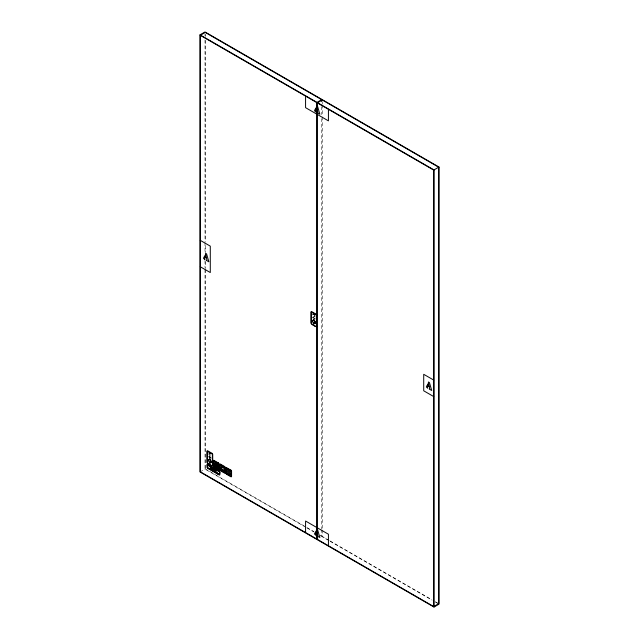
<?xml version="1.0" encoding="UTF-8"?>
<svg xmlns="http://www.w3.org/2000/svg" width="639" height="639" viewBox="0 0 639 639"><rect width="100%" height="100%" fill="white"/><g stroke="black" fill="none" stroke-linecap="round" stroke-linejoin="round"><path stroke-width="0.48" stroke-dasharray="3.19 2.4" d="M200.007 471.957L205.287 468.906L306.193 527.159M307.055 527.654L313.949 531.64M319.987 535.123L321.713 536.121L321.713 530.146M329.181 540.434L322.288 536.448L322.288 529.475M330.043 540.929L431.812 599.686M435.263 601.674L438.705 603.671M306.025 527.399L205.007 469.074L205.007 268.476M306.888 527.894L313.797 531.88M320.706 535.865L329.341 540.858M330.203 541.353L432.084 600.173M435.542 602.17L438.993 604.167M322.288 101.984L322.288 103.981M322.288 104.972L322.288 115.939M322.288 116.929L322.288 528.477M321.713 106.633L321.713 114.613M321.713 118.598L321.713 529.148M205.287 34.434L205.287 36.431M205.287 40.417L205.287 241.71M205.287 245.696L205.287 252.669M205.287 261.639L205.287 268.612M205.287 269.61L205.287 468.906M205.007 33.947L205.007 35.944M205.007 39.938L205.007 241.526M205.007 242.524L205.007 252.509M205.007 260.488L205.007 267.477"/><path stroke-width="0.96" d="M214.464 464.106L214.44 464.817M215.199 465.759L215.495 466.55M214.392 464.593L214.161 463.834L215.631 465.136L215.287 464.777L215.119 466.063L214.4 464.833M218.003 465.911L217.372 464.505L216.741 464.849L217.859 466.015M215.103 465.687L215.327 464.865M217.731 467.101L217.867 466.214M216.613 466.406L216.789 465.791M312.791 314.644L313.094 314.029L314.652 314.907L314.731 316.409L312.711 317.479L314.931 318.757M226.869 469.785L227.164 469.202M226.869 472.021L228.051 469.681M228.93 470.192L227.252 473.491M228.131 474.002L229.808 470.695M229.002 474.505L230.543 471.478M229.88 475.017L230.567 473.659M200.007 34.833L205.007 31.95L438.993 167.043L438.993 604.167L433.993 607.05L200.007 471.957L200.007 34.833L433.993 169.926L433.993 607.05M317.287 539.34L317.287 102.879L322.288 99.988L438.705 167.21L438.705 603.671L433.713 606.555L200.295 471.79L200.295 35.329L205.287 32.445L321.713 99.66L321.713 101.657M321.713 99.66L316.712 102.552L316.712 539.012M200.295 35.329L433.713 170.094L438.993 167.043M312.655 320.347L312 320.73L312.655 321.864M313.198 320.035L313.861 319.66L314.516 320.794L313.861 319.764L313.246 320.115M312.703 320.435L312.096 320.786L312.703 321.84M312.878 320.65L312.367 320.946L312.878 321.824M313.39 320.458L313.861 320.083L314.324 320.994M313.861 323.406L314.324 323.142M314.787 322.871L315.251 322.607M314.372 323.222L313.861 323.518L313.39 322.607M314.835 322.951L315.346 322.663L314.835 321.776M314.468 323.486L313.861 323.837L313.246 322.783L313.861 323.949L314.516 323.566M315.011 323.174L315.618 322.823L315.011 321.76M315.059 323.254L315.714 322.871L315.059 321.736M208.657 459.569L208.002 459.952L208.657 461.086M209.209 459.257L209.864 458.874L210.471 460.04M208.098 460L208.705 459.649M209.249 459.337L209.864 458.986M208.889 459.864L208.378 460.16L208.889 461.046M209.352 459.601L209.864 459.305L210.375 460.192L209.864 459.409L209.4 459.681M208.466 460.216L208.937 459.952M209.864 462.628L210.327 462.364M210.79 462.093L211.253 461.821L210.79 461.023M210.375 462.444L209.864 462.74L209.4 461.821M210.838 462.173L211.349 461.877L210.838 460.991M209.864 463.059L210.471 462.708M211.014 462.388L211.629 462.037M210.519 462.788L209.864 463.163L209.249 461.997M211.062 462.468L211.717 462.093L211.062 460.959M215.511 462.764L217.076 463.515L216.869 464.361L216.014 464.106L215.655 462.9M216.174 464.098L215.535 462.732M216.813 464.896L217.372 464.585M208.721 454.041L209.864 453.402L209.864 457.356M217.723 466.262L216.789 465.575L216.557 466.398L217.196 467.46L217.707 466.198M223.834 467.532L221.03 467.764L223.834 471.231L223.834 467.532L221.03 465.919L221.03 469.617L223.834 471.231M215.183 462.668L214.64 463.443L215.511 464.21L215.343 462.708M214.353 463.946L215 464.114M217.108 467.077L217.579 467.205M215.503 462.7L216.477 463.075M215.599 466.574L216.421 466.877L216.19 465.767L215.263 465.504L215.279 466.166M200.295 240.368L210.287 246.143L210.287 272.534L200.295 266.759M433.713 380.077L423.713 374.302L423.713 390.796L433.713 396.571M208.721 456.701L211.006 458.019M215.335 462.764L214.904 462.62L214.704 463.443L215.471 464.122M215.431 462.868L215.694 463.291M433.713 170.094L433.713 606.555M328.43 109.309L328.43 120.859L305.57 107.664L305.57 96.114M328.43 545.77L328.43 534.228L305.57 521.033L305.57 532.575M316.712 326.186A1.054 0.607 60 0 1 315.97 326.617L311.752 324.181A1.054 0.607 60 0 1 311.001 322.887L311.001 312.072A1.054 0.607 60 0 1 311.752 311.64L315.97 314.076A1.054 0.607 60 0 1 316.712 315.37M207.3 451.374L207.292 462.269C207.723 463.786 211.797 466.566 212.436 465.24L212.372 454.129L207.3 451.374M207.3 464.896L207.675 467.964L219.113 474.577C222.372 471.494 215.367 469.05 213.434 469.489L207.707 464.609L212.963 469.377L207.707 468.075L213.434 469.801L219.161 474.689L213.905 469.921L219.161 471.223L207.3 464.896M213.586 460.935L213.738 466.398L218.61 469.146L218.554 463.491L213.586 460.935M219.872 464.569L220.024 470.032L224.896 472.772L224.84 467.117L219.872 464.569M226.15 468.195L226.31 473.659L231.182 476.406L231.126 470.751L226.174 468.115M311.297 312.151L311.289 323.046C311.712 324.564 315.786 327.344 316.425 326.018L316.369 314.907L311.313 312.072M204.584 258.188L204.935 259.538L204.041 258.811C201.956 258.483 206.349 255.312 205.598 253.332L206.581 253.891L208.865 261.806L206.413 260.4L206.876 259.897L206.509 258.124L204.903 257.197L204.584 258.188M315.586 110.643L315.93 111.993L315.035 111.258C312.95 110.938 317.343 107.759 316.593 105.778L317.575 106.346L319.859 114.261L317.415 112.847L317.871 112.352L317.503 110.571L315.898 109.644L315.586 110.643M315.586 533.908L315.93 535.258L315.035 534.524C312.95 534.196 317.343 531.025 316.593 529.044L317.575 529.611L319.859 537.527L317.415 536.113L317.871 535.618L317.503 533.837L315.898 532.91L315.586 533.908M427.435 386.851L427.779 388.2L426.884 387.474C424.807 387.146 429.192 383.967 428.449 381.986L429.432 382.553L431.708 390.469L429.264 389.055L429.727 388.56L429.36 386.787L427.747 385.852L427.435 386.851M205.734 254.817L205.039 256.774L206.381 257.549L205.734 254.817M316.736 107.264L316.033 109.229L317.375 109.996L316.736 107.264M316.736 530.53L316.033 532.487L317.375 533.261L316.736 530.53M428.585 383.472L427.89 385.437L429.224 386.204L428.585 383.472M211.972 453.299L207.755 450.862A1.054 0.607 60 0 0 207.004 451.294L207.004 462.101A1.054 0.607 60 0 0 207.755 463.403L211.972 465.831A1.054 0.607 60 0 0 212.715 465.4L212.715 454.593A1.054 0.607 60 0 0 211.972 453.299M218.258 462.868L214.041 460.431A1.054 0.607 60 0 0 213.29 460.863L213.29 465.735A1.054 0.607 60 0 0 214.041 467.029L218.258 469.465A1.054 0.607 60 0 0 219.001 469.034L219.001 464.162A1.054 0.607 60 0 0 218.258 462.868M224.545 466.494L220.327 464.058A1.054 0.607 60 0 0 219.576 464.489L219.576 469.361A1.054 0.607 60 0 0 220.327 470.655L224.545 473.092A1.054 0.607 60 0 0 225.287 472.66L225.287 467.788A1.054 0.607 60 0 0 224.545 466.494M230.831 470.12L226.605 467.684A1.054 0.607 60 0 0 225.863 468.123L225.863 472.988A1.054 0.607 60 0 0 226.605 474.282L230.831 476.718A1.054 0.607 60 0 0 231.574 476.287L231.574 471.422A1.054 0.607 60 0 0 230.831 470.12M219.113 470.951L207.755 464.385A1.054 0.607 60 0 0 207.004 464.825L207.004 467.053A1.054 0.607 60 0 0 207.755 468.347L219.113 474.905A1.054 0.607 60 0 0 219.864 474.473L219.864 472.245A1.054 0.607 60 0 0 219.113 470.951"/></g></svg>
